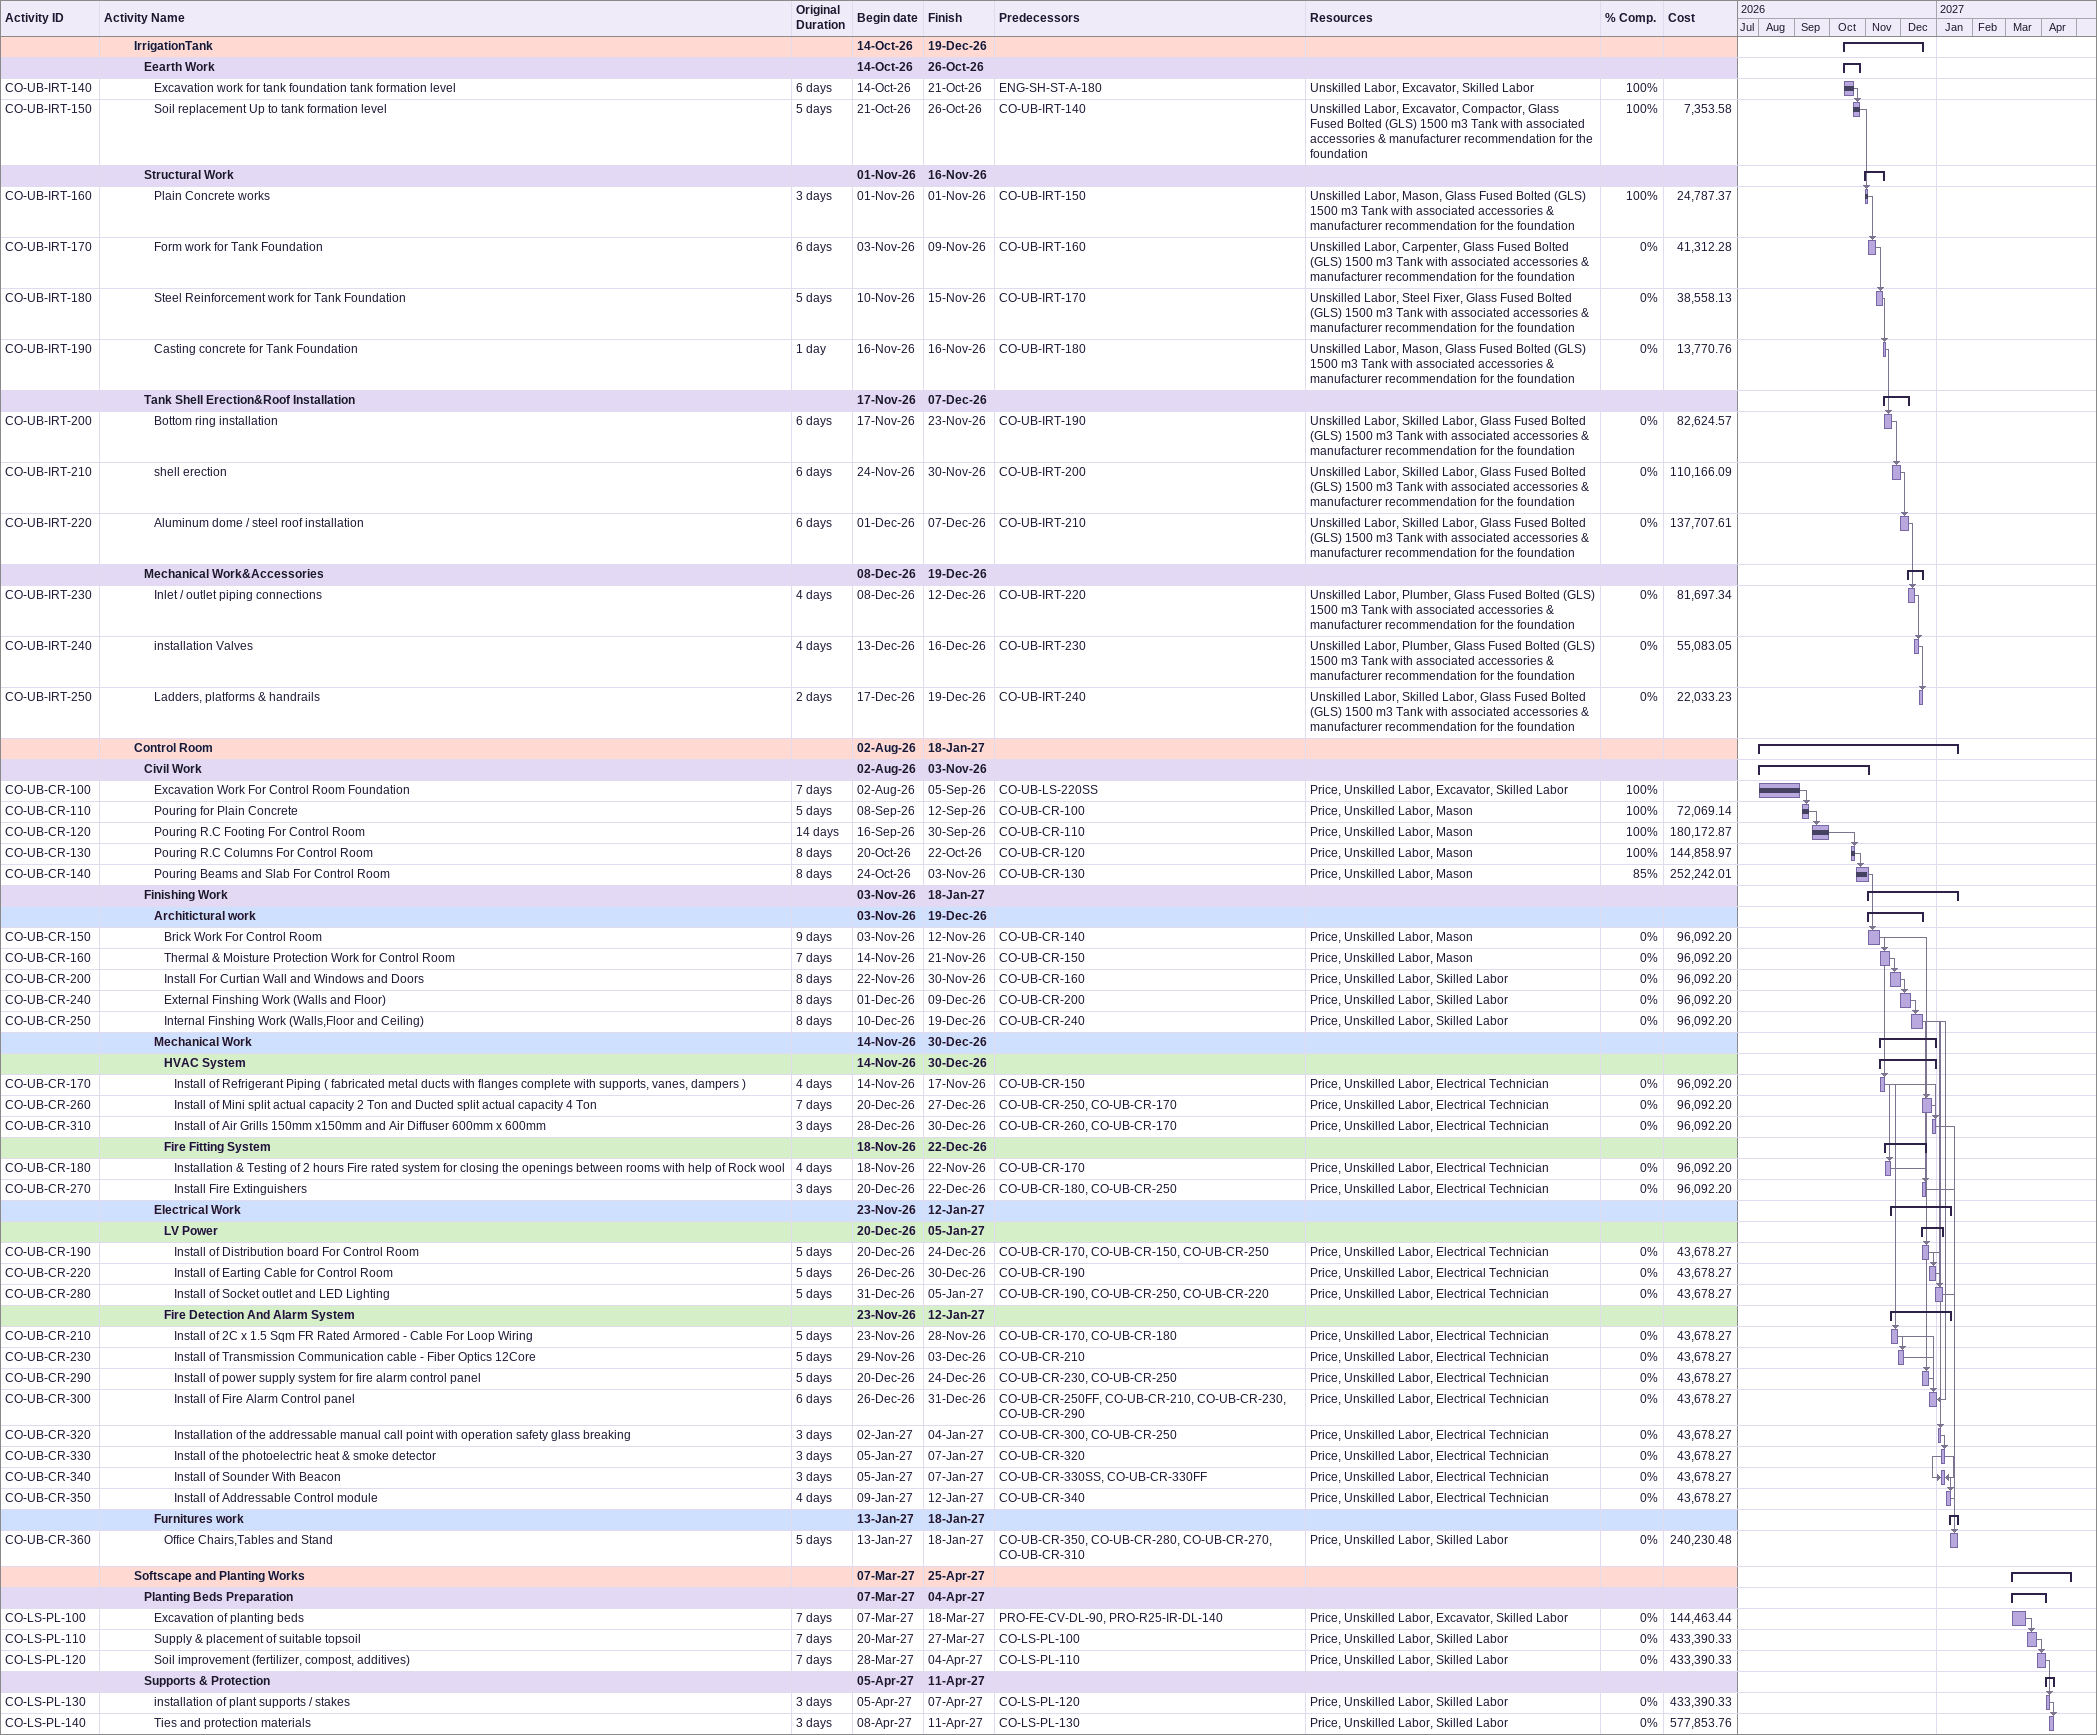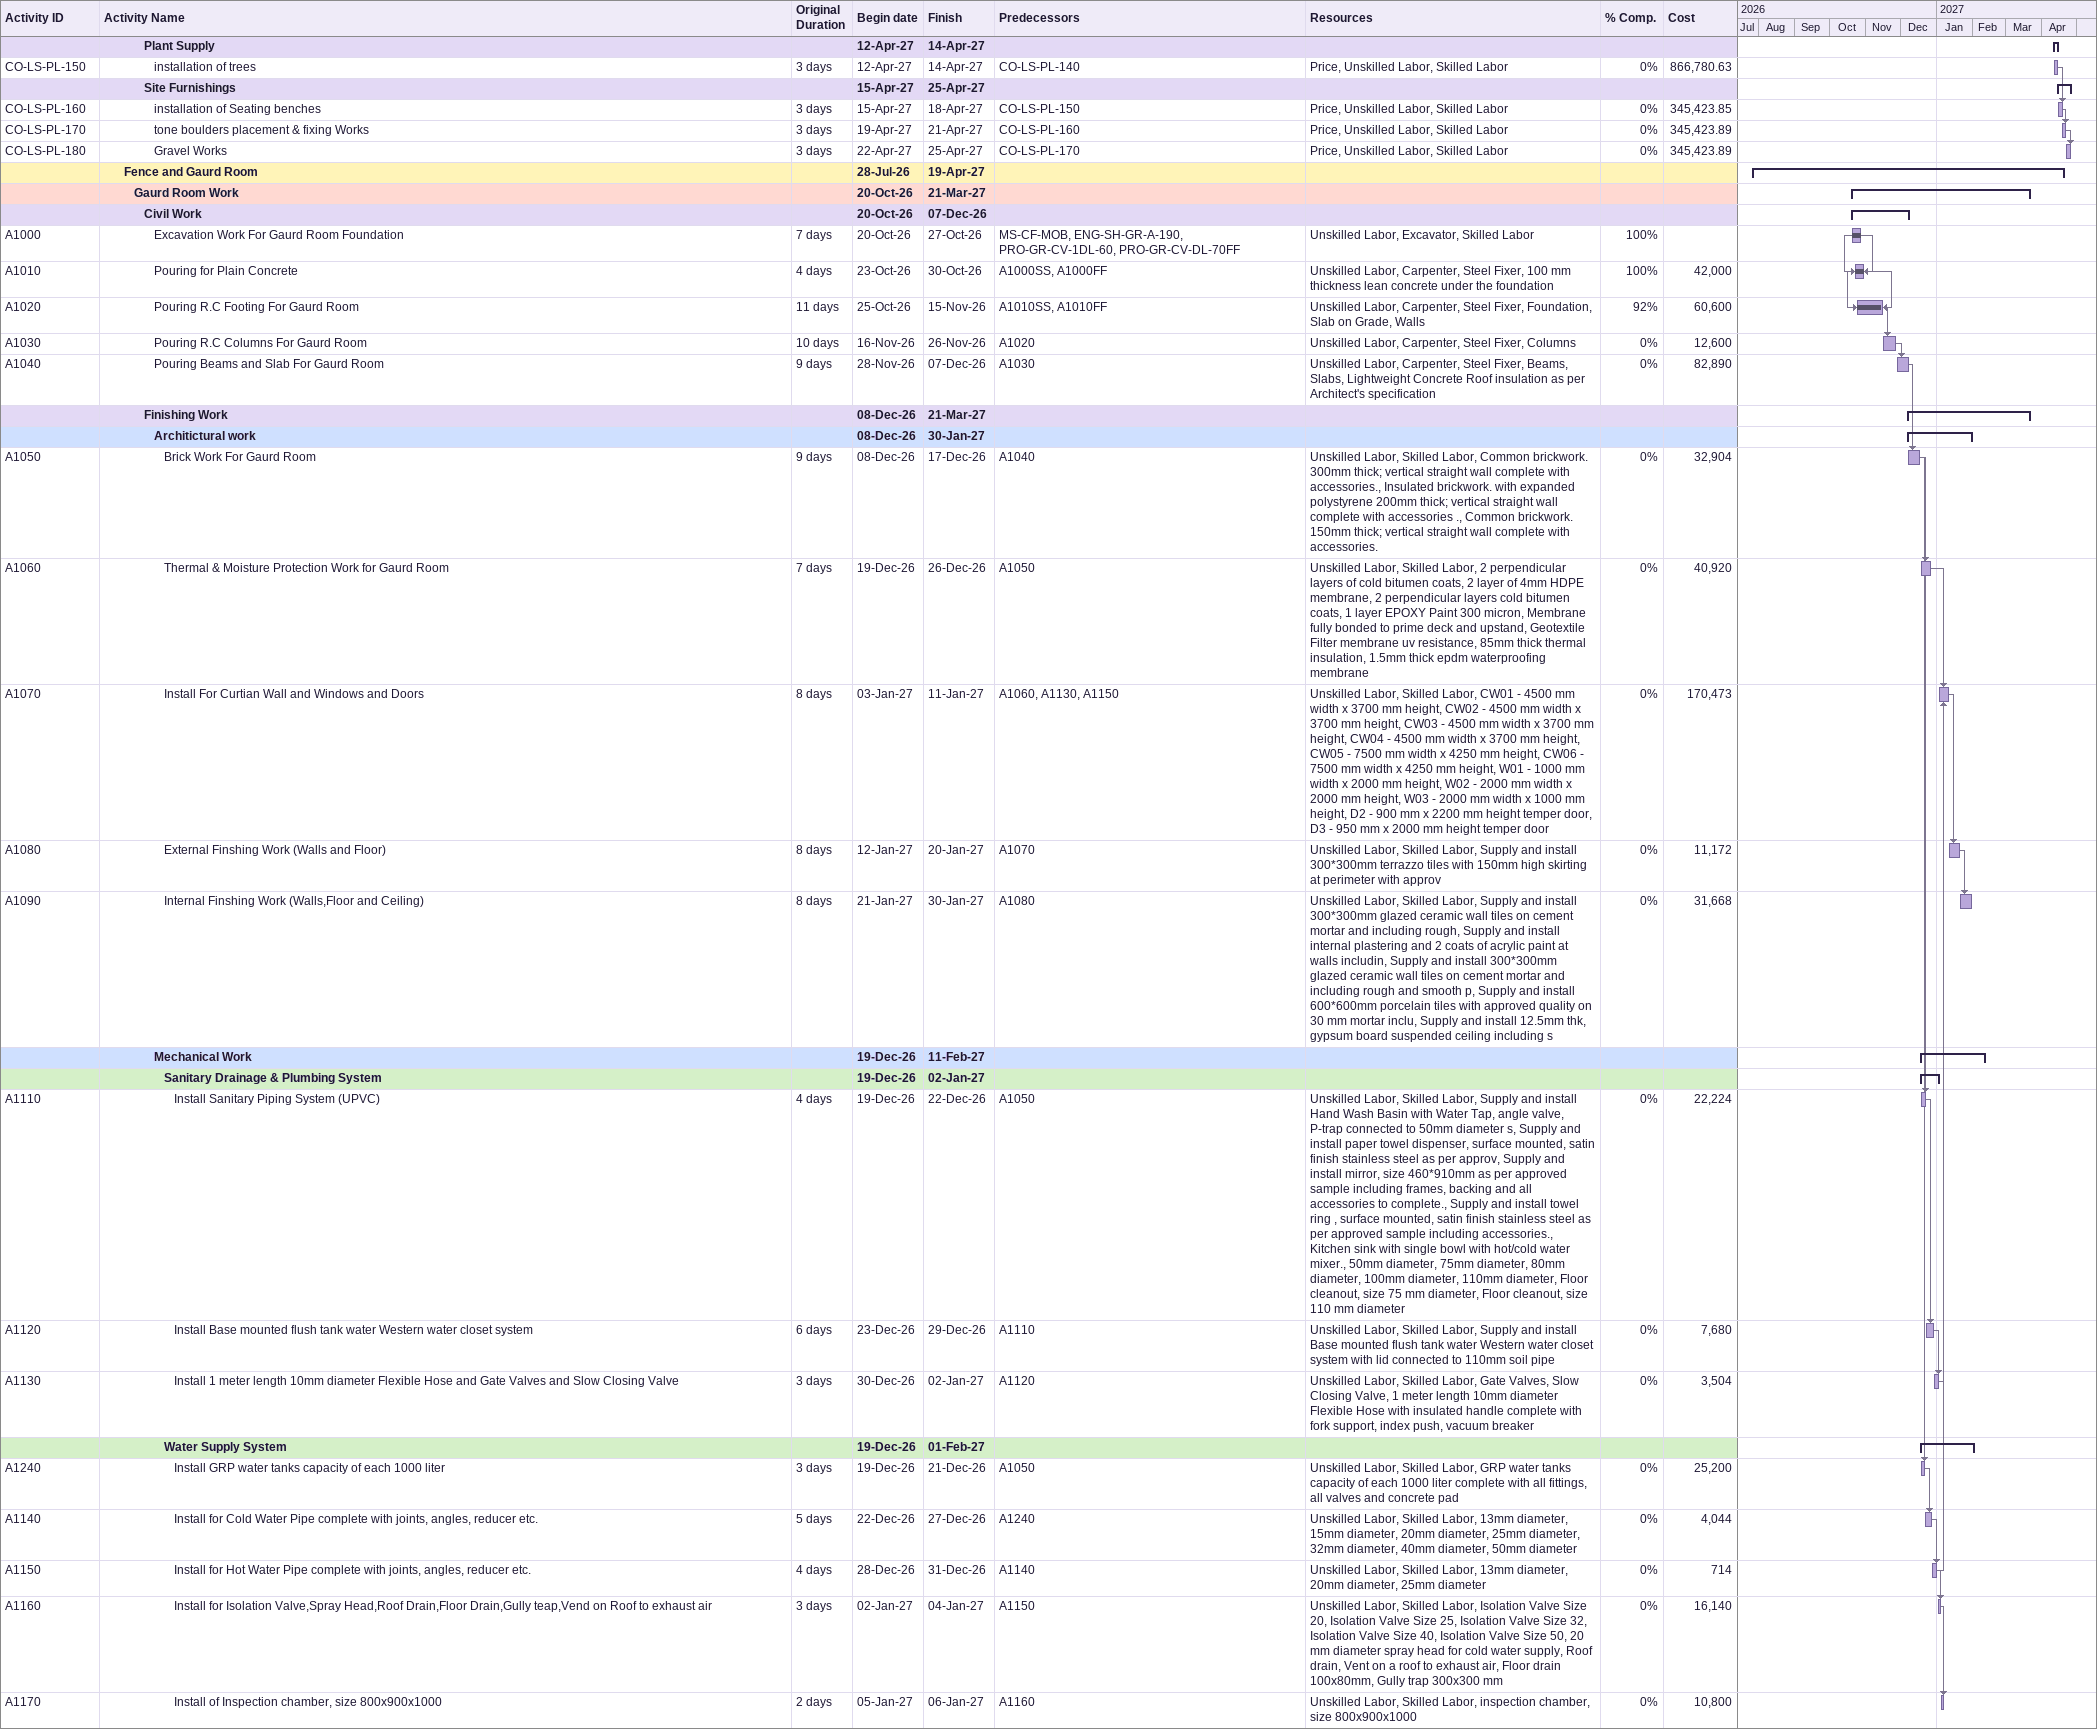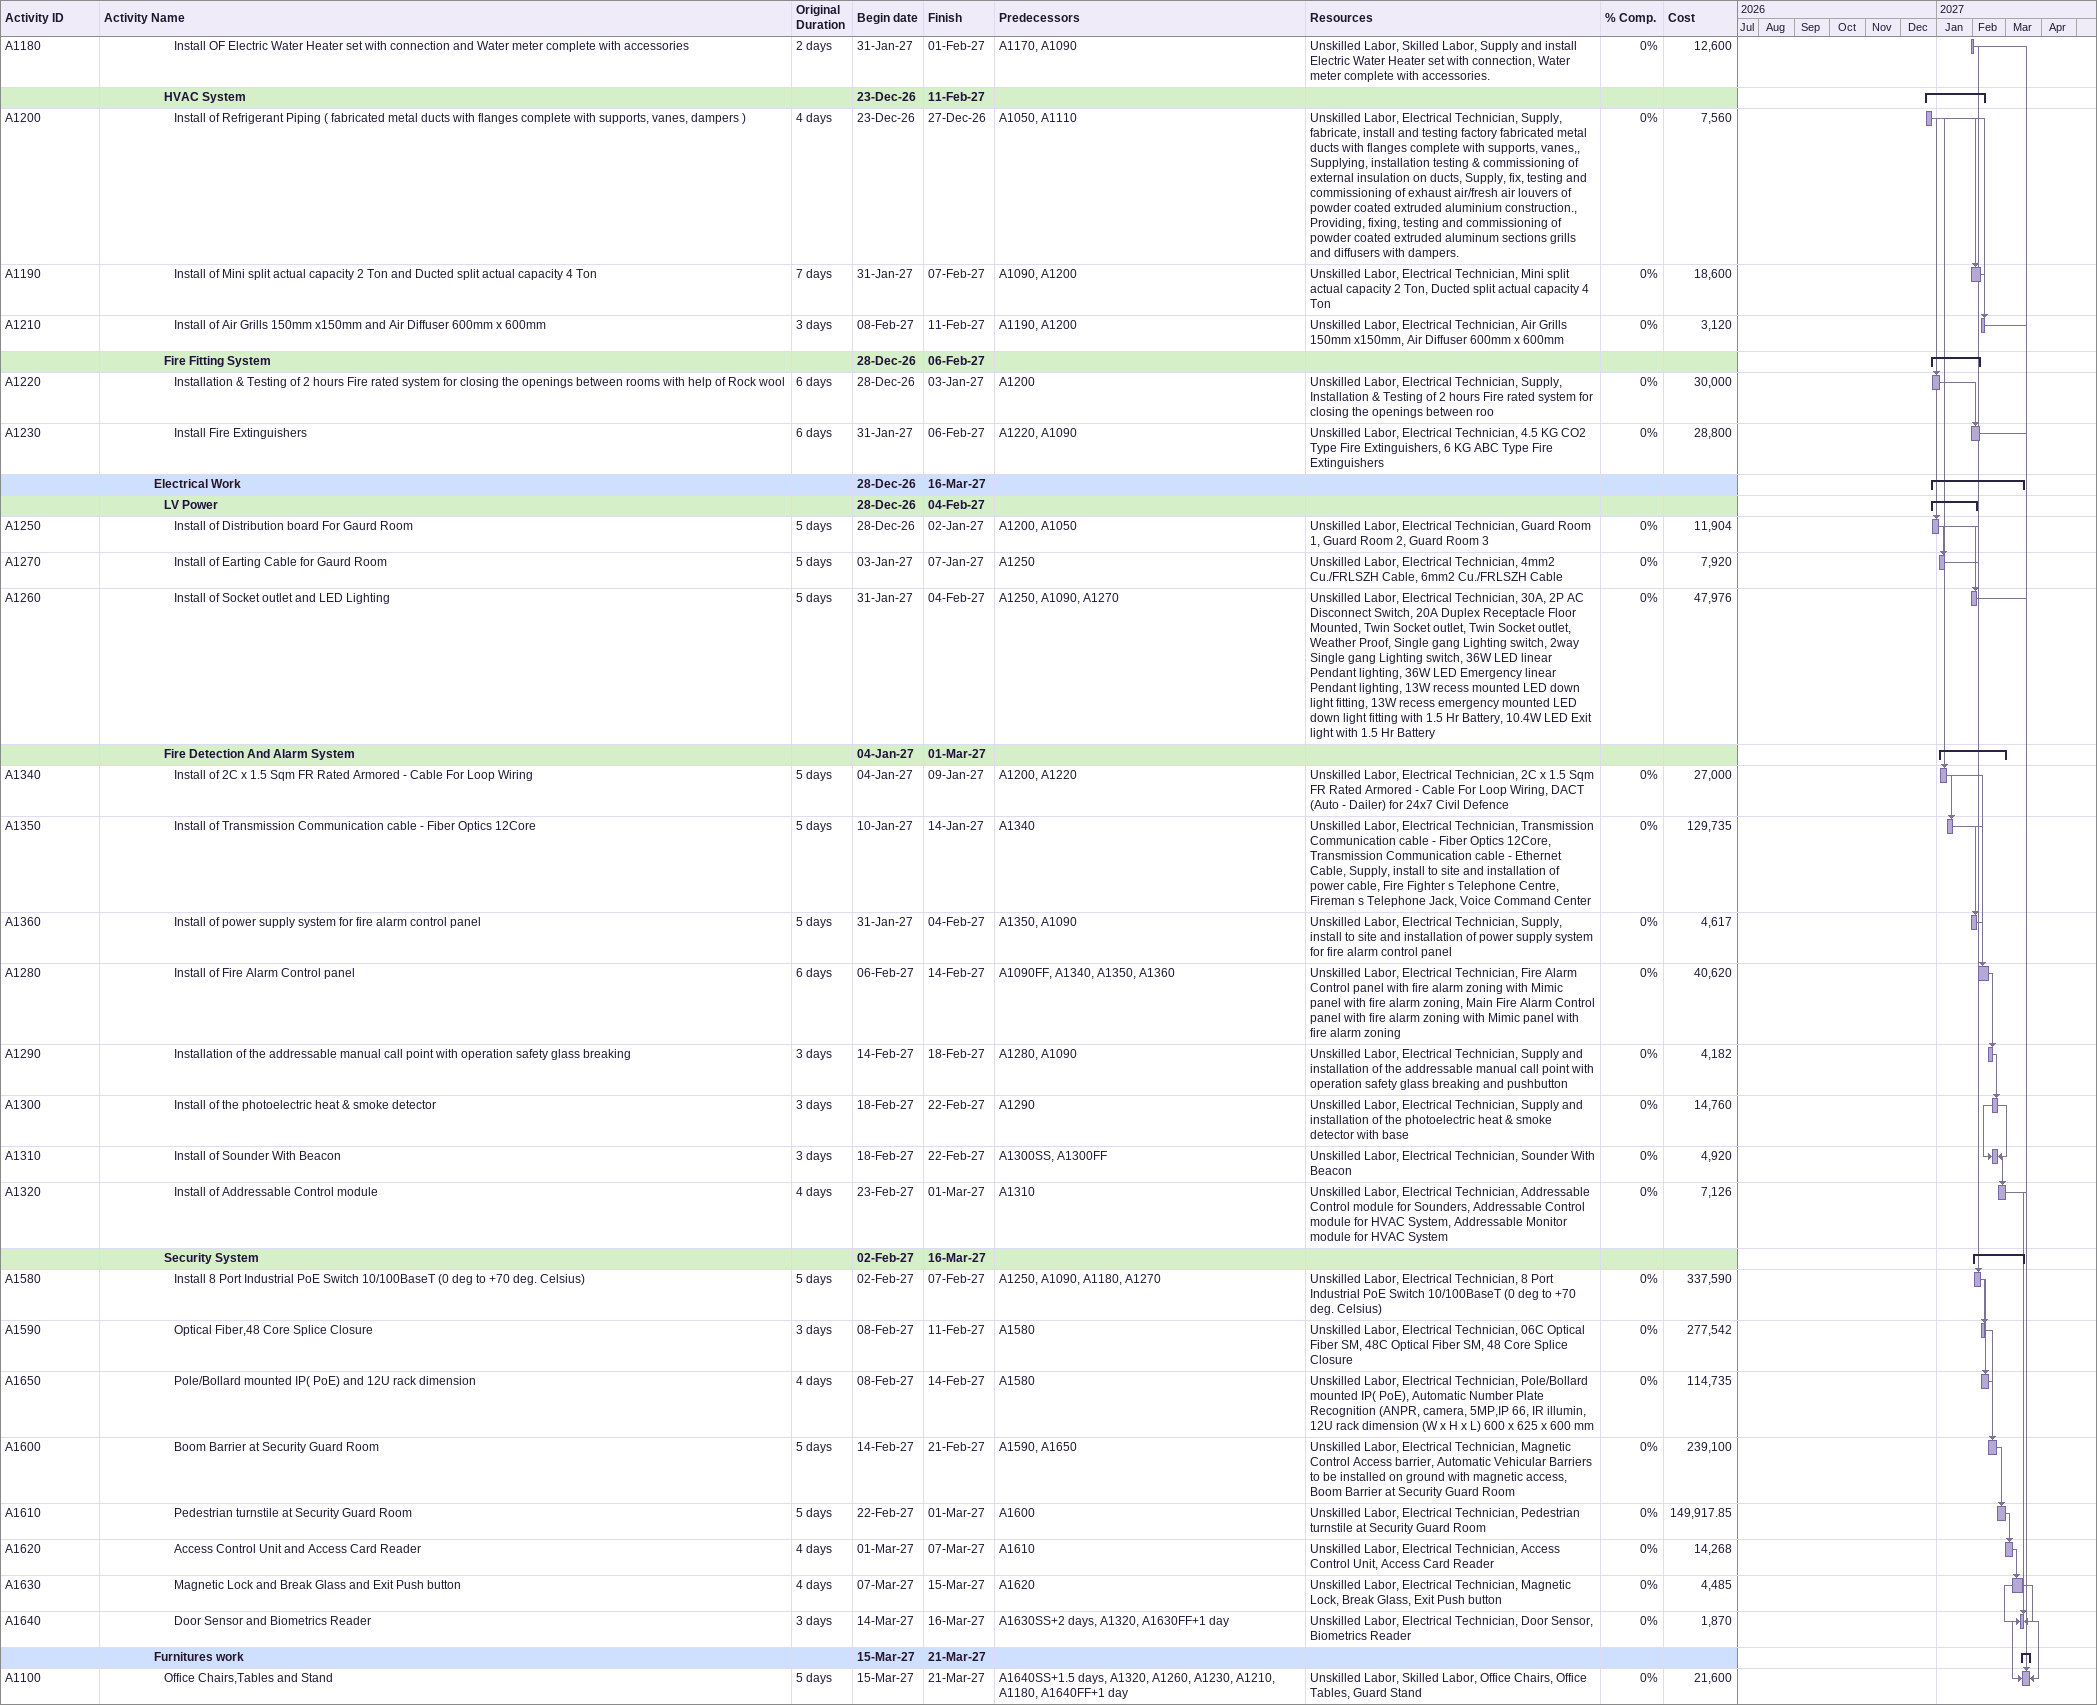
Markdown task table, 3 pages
| ID | Level | Task | Original duration | Start | Finish | Predecessors | Resources | % complete | Cost |
|---|---|---|---|---|---|---|---|---|---|
|  | 4 | **IrrigationTank** |  | 2026-10-14 | 2026-12-19 |  |  |  |  |
|  | 5 | **Eearth Work** |  | 2026-10-14 | 2026-10-26 |  |  |  |  |
| CO-UB-IRT-140 | 6 | Excavation work for tank foundation tank formation level | 6d | 2026-10-14 | 2026-10-21 | ENG-SH-ST-A-180 | Unskilled Labor, Excavator, Skilled Labor | 100 |  |
| CO-UB-IRT-150 | 6 | Soil replacement Up to tank formation level | 5d | 2026-10-21 | 2026-10-26 | CO-UB-IRT-140 | Unskilled Labor, Excavator, Compactor, Glass Fused Bolted (GLS) 1500 m3 Tank with associated accessories & manufacturer recommendation for the foundation | 100 | 7353.58 |
|  | 5 | **Structural Work** |  | 2026-11-01 | 2026-11-16 |  |  |  |  |
| CO-UB-IRT-160 | 6 | Plain Concrete works | 3d | 2026-11-01 | 2026-11-01 | CO-UB-IRT-150 | Unskilled Labor, Mason, Glass Fused Bolted (GLS) 1500 m3 Tank with associated accessories & manufacturer recommendation for the foundation | 100 | 24787.37 |
| CO-UB-IRT-170 | 6 | Form work for Tank Foundation | 6d | 2026-11-03 | 2026-11-09 | CO-UB-IRT-160 | Unskilled Labor, Carpenter, Glass Fused Bolted (GLS) 1500 m3 Tank with associated accessories & manufacturer recommendation for the foundation | 0 | 41312.28 |
| CO-UB-IRT-180 | 6 | Steel Reinforcement work for Tank Foundation | 5d | 2026-11-10 | 2026-11-15 | CO-UB-IRT-170 | Unskilled Labor, Steel Fixer, Glass Fused Bolted (GLS) 1500 m3 Tank with associated accessories & manufacturer recommendation for the foundation | 0 | 38558.13 |
| CO-UB-IRT-190 | 6 | Casting concrete for Tank Foundation | 1d | 2026-11-16 | 2026-11-16 | CO-UB-IRT-180 | Unskilled Labor, Mason, Glass Fused Bolted (GLS) 1500 m3 Tank with associated accessories & manufacturer recommendation for the foundation | 0 | 13770.76 |
|  | 5 | **Tank Shell Erection&Roof Installation** |  | 2026-11-17 | 2026-12-07 |  |  |  |  |
| CO-UB-IRT-200 | 6 | Bottom ring installation | 6d | 2026-11-17 | 2026-11-23 | CO-UB-IRT-190 | Unskilled Labor, Skilled Labor, Glass Fused Bolted (GLS) 1500 m3 Tank with associated accessories & manufacturer recommendation for the foundation | 0 | 82624.57 |
| CO-UB-IRT-210 | 6 | shell erection | 6d | 2026-11-24 | 2026-11-30 | CO-UB-IRT-200 | Unskilled Labor, Skilled Labor, Glass Fused Bolted (GLS) 1500 m3 Tank with associated accessories & manufacturer recommendation for the foundation | 0 | 110166.09 |
| CO-UB-IRT-220 | 6 | Aluminum dome / steel roof installation | 6d | 2026-12-01 | 2026-12-07 | CO-UB-IRT-210 | Unskilled Labor, Skilled Labor, Glass Fused Bolted (GLS) 1500 m3 Tank with associated accessories & manufacturer recommendation for the foundation | 0 | 137707.61 |
|  | 5 | **Mechanical Work&Accessories** |  | 2026-12-08 | 2026-12-19 |  |  |  |  |
| CO-UB-IRT-230 | 6 | Inlet / outlet piping connections | 4d | 2026-12-08 | 2026-12-12 | CO-UB-IRT-220 | Unskilled Labor, Plumber, Glass Fused Bolted (GLS) 1500 m3 Tank with associated accessories & manufacturer recommendation for the foundation | 0 | 81697.34 |
| CO-UB-IRT-240 | 6 | installation Valves | 4d | 2026-12-13 | 2026-12-16 | CO-UB-IRT-230 | Unskilled Labor, Plumber, Glass Fused Bolted (GLS) 1500 m3 Tank with associated accessories & manufacturer recommendation for the foundation | 0 | 55083.05 |
| CO-UB-IRT-250 | 6 | Ladders, platforms & handrails | 2d | 2026-12-17 | 2026-12-19 | CO-UB-IRT-240 | Unskilled Labor, Skilled Labor, Glass Fused Bolted (GLS) 1500 m3 Tank with associated accessories & manufacturer recommendation for the foundation | 0 | 22033.23 |
|  | 4 | **Control Room** |  | 2026-08-02 | 2027-01-18 |  |  |  |  |
|  | 5 | **Civil Work** |  | 2026-08-02 | 2026-11-03 |  |  |  |  |
| CO-UB-CR-100 | 6 | Excavation Work For Control Room Foundation | 7d | 2026-08-02 | 2026-09-05 | CO-UB-LS-220SS | Price, Unskilled Labor, Excavator, Skilled Labor | 100 |  |
| CO-UB-CR-110 | 6 | Pouring for Plain Concrete | 5d | 2026-09-08 | 2026-09-12 | CO-UB-CR-100 | Price, Unskilled Labor, Mason | 100 | 72069.14 |
| CO-UB-CR-120 | 6 | Pouring R.C Footing For Control Room | 14d | 2026-09-16 | 2026-09-30 | CO-UB-CR-110 | Price, Unskilled Labor, Mason | 100 | 180172.87 |
| CO-UB-CR-130 | 6 | Pouring R.C Columns For Control Room | 8d | 2026-10-20 | 2026-10-22 | CO-UB-CR-120 | Price, Unskilled Labor, Mason | 100 | 144858.97 |
| CO-UB-CR-140 | 6 | Pouring Beams and Slab For Control Room | 8d | 2026-10-24 | 2026-11-03 | CO-UB-CR-130 | Price, Unskilled Labor, Mason | 85 | 252242.01 |
|  | 5 | **Finishing Work** |  | 2026-11-03 | 2027-01-18 |  |  |  |  |
|  | 6 | **Architictural work** |  | 2026-11-03 | 2026-12-19 |  |  |  |  |
| CO-UB-CR-150 | 7 | Brick Work For Control Room | 9d | 2026-11-03 | 2026-11-12 | CO-UB-CR-140 | Price, Unskilled Labor, Mason | 0 | 96092.20 |
| CO-UB-CR-160 | 7 | Thermal & Moisture Protection Work for Control Room | 7d | 2026-11-14 | 2026-11-21 | CO-UB-CR-150 | Price, Unskilled Labor, Mason | 0 | 96092.20 |
| CO-UB-CR-200 | 7 | Install For Curtian Wall and Windows and Doors | 8d | 2026-11-22 | 2026-11-30 | CO-UB-CR-160 | Price, Unskilled Labor, Skilled Labor | 0 | 96092.20 |
| CO-UB-CR-240 | 7 | External Finshing Work (Walls and Floor) | 8d | 2026-12-01 | 2026-12-09 | CO-UB-CR-200 | Price, Unskilled Labor, Skilled Labor | 0 | 96092.20 |
| CO-UB-CR-250 | 7 | Internal Finshing Work (Walls,Floor and Ceiling) | 8d | 2026-12-10 | 2026-12-19 | CO-UB-CR-240 | Price, Unskilled Labor, Skilled Labor | 0 | 96092.20 |
|  | 6 | **Mechanical Work** |  | 2026-11-14 | 2026-12-30 |  |  |  |  |
|  | 7 | **HVAC System** |  | 2026-11-14 | 2026-12-30 |  |  |  |  |
| CO-UB-CR-170 | 8 | Install of Refrigerant Piping ( fabricated metal ducts with flanges complete with supports, vanes, dampers ) | 4d | 2026-11-14 | 2026-11-17 | CO-UB-CR-150 | Price, Unskilled Labor, Electrical Technician | 0 | 96092.20 |
| CO-UB-CR-260 | 8 | Install of Mini split actual capacity 2 Ton and Ducted split actual capacity 4 Ton | 7d | 2026-12-20 | 2026-12-27 | CO-UB-CR-250, CO-UB-CR-170 | Price, Unskilled Labor, Electrical Technician | 0 | 96092.20 |
| CO-UB-CR-310 | 8 | Install of Air Grills 150mm x150mm and Air Diffuser 600mm x 600mm | 3d | 2026-12-28 | 2026-12-30 | CO-UB-CR-260, CO-UB-CR-170 | Price, Unskilled Labor, Electrical Technician | 0 | 96092.20 |
|  | 7 | **Fire Fitting System** |  | 2026-11-18 | 2026-12-22 |  |  |  |  |
| CO-UB-CR-180 | 8 | Installation & Testing of 2 hours Fire rated system for closing the openings between rooms with help of Rock wool | 4d | 2026-11-18 | 2026-11-22 | CO-UB-CR-170 | Price, Unskilled Labor, Electrical Technician | 0 | 96092.20 |
| CO-UB-CR-270 | 8 | Install Fire Extinguishers | 3d | 2026-12-20 | 2026-12-22 | CO-UB-CR-180, CO-UB-CR-250 | Price, Unskilled Labor, Electrical Technician | 0 | 96092.20 |
|  | 6 | **Electrical Work** |  | 2026-11-23 | 2027-01-12 |  |  |  |  |
|  | 7 | **LV Power** |  | 2026-12-20 | 2027-01-05 |  |  |  |  |
| CO-UB-CR-190 | 8 | Install of Distribution board For Control Room | 5d | 2026-12-20 | 2026-12-24 | CO-UB-CR-170, CO-UB-CR-150, CO-UB-CR-250 | Price, Unskilled Labor, Electrical Technician | 0 | 43678.27 |
| CO-UB-CR-220 | 8 | Install of Earting Cable for Control Room | 5d | 2026-12-26 | 2026-12-30 | CO-UB-CR-190 | Price, Unskilled Labor, Electrical Technician | 0 | 43678.27 |
| CO-UB-CR-280 | 8 | Install of Socket outlet and LED Lighting | 5d | 2026-12-31 | 2027-01-05 | CO-UB-CR-190, CO-UB-CR-250, CO-UB-CR-220 | Price, Unskilled Labor, Electrical Technician | 0 | 43678.27 |
|  | 7 | **Fire Detection And Alarm System** |  | 2026-11-23 | 2027-01-12 |  |  |  |  |
| CO-UB-CR-210 | 8 | Install of 2C x 1.5 Sqm FR Rated Armored - Cable For Loop Wiring | 5d | 2026-11-23 | 2026-11-28 | CO-UB-CR-170, CO-UB-CR-180 | Price, Unskilled Labor, Electrical Technician | 0 | 43678.27 |
| CO-UB-CR-230 | 8 | Install of Transmission Communication cable - Fiber Optics 12Core | 5d | 2026-11-29 | 2026-12-03 | CO-UB-CR-210 | Price, Unskilled Labor, Electrical Technician | 0 | 43678.27 |
| CO-UB-CR-290 | 8 | Install of power supply system for fire alarm control panel | 5d | 2026-12-20 | 2026-12-24 | CO-UB-CR-230, CO-UB-CR-250 | Price, Unskilled Labor, Electrical Technician | 0 | 43678.27 |
| CO-UB-CR-300 | 8 | Install of Fire Alarm Control panel | 6d | 2026-12-26 | 2026-12-31 | CO-UB-CR-250FF, CO-UB-CR-210, CO-UB-CR-230, CO-UB-CR-290 | Price, Unskilled Labor, Electrical Technician | 0 | 43678.27 |
| CO-UB-CR-320 | 8 | Installation of the addressable manual call point with operation safety glass breaking | 3d | 2027-01-02 | 2027-01-04 | CO-UB-CR-300, CO-UB-CR-250 | Price, Unskilled Labor, Electrical Technician | 0 | 43678.27 |
| CO-UB-CR-330 | 8 | Install of the photoelectric heat & smoke detector | 3d | 2027-01-05 | 2027-01-07 | CO-UB-CR-320 | Price, Unskilled Labor, Electrical Technician | 0 | 43678.27 |
| CO-UB-CR-340 | 8 | Install of Sounder With Beacon | 3d | 2027-01-05 | 2027-01-07 | CO-UB-CR-330SS, CO-UB-CR-330FF | Price, Unskilled Labor, Electrical Technician | 0 | 43678.27 |
| CO-UB-CR-350 | 8 | Install of Addressable Control module | 4d | 2027-01-09 | 2027-01-12 | CO-UB-CR-340 | Price, Unskilled Labor, Electrical Technician | 0 | 43678.27 |
|  | 6 | **Furnitures work** |  | 2027-01-13 | 2027-01-18 |  |  |  |  |
| CO-UB-CR-360 | 7 | Office Chairs,Tables and Stand | 5d | 2027-01-13 | 2027-01-18 | CO-UB-CR-350, CO-UB-CR-280, CO-UB-CR-270, CO-UB-CR-310 | Price, Unskilled Labor, Skilled Labor | 0 | 240230.48 |
|  | 4 | **Softscape and Planting Works** |  | 2027-03-07 | 2027-04-25 |  |  |  |  |
|  | 5 | **Planting Beds Preparation** |  | 2027-03-07 | 2027-04-04 |  |  |  |  |
| CO-LS-PL-100 | 6 | Excavation of planting beds | 7d | 2027-03-07 | 2027-03-18 | PRO-FE-CV-DL-90, PRO-R25-IR-DL-140 | Price, Unskilled Labor, Excavator, Skilled Labor | 0 | 144463.44 |
| CO-LS-PL-110 | 6 | Supply & placement of suitable topsoil | 7d | 2027-03-20 | 2027-03-27 | CO-LS-PL-100 | Price, Unskilled Labor, Skilled Labor | 0 | 433390.33 |
| CO-LS-PL-120 | 6 | Soil improvement (fertilizer, compost, additives) | 7d | 2027-03-28 | 2027-04-04 | CO-LS-PL-110 | Price, Unskilled Labor, Skilled Labor | 0 | 433390.33 |
|  | 5 | **Supports & Protection** |  | 2027-04-05 | 2027-04-11 |  |  |  |  |
| CO-LS-PL-130 | 6 | installation of plant supports / stakes | 3d | 2027-04-05 | 2027-04-07 | CO-LS-PL-120 | Price, Unskilled Labor, Skilled Labor | 0 | 433390.33 |
| CO-LS-PL-140 | 6 | Ties and protection materials | 3d | 2027-04-08 | 2027-04-11 | CO-LS-PL-130 | Price, Unskilled Labor, Skilled Labor | 0 | 577853.76 |
|  | 5 | **Plant Supply** |  | 2027-04-12 | 2027-04-14 |  |  |  |  |
| CO-LS-PL-150 | 6 | installation of trees | 3d | 2027-04-12 | 2027-04-14 | CO-LS-PL-140 | Price, Unskilled Labor, Skilled Labor | 0 | 866780.63 |
|  | 5 | **Site Furnishings** |  | 2027-04-15 | 2027-04-25 |  |  |  |  |
| CO-LS-PL-160 | 6 | installation of Seating benches | 3d | 2027-04-15 | 2027-04-18 | CO-LS-PL-150 | Price, Unskilled Labor, Skilled Labor | 0 | 345423.85 |
| CO-LS-PL-170 | 6 | tone boulders placement & fixing Works | 3d | 2027-04-19 | 2027-04-21 | CO-LS-PL-160 | Price, Unskilled Labor, Skilled Labor | 0 | 345423.89 |
| CO-LS-PL-180 | 6 | Gravel Works | 3d | 2027-04-22 | 2027-04-25 | CO-LS-PL-170 | Price, Unskilled Labor, Skilled Labor | 0 | 345423.89 |
|  | 3 | **Fence and Gaurd Room** |  | 2026-07-28 | 2027-04-19 |  |  |  |  |
|  | 4 | **Gaurd Room Work** |  | 2026-10-20 | 2027-03-21 |  |  |  |  |
|  | 5 | **Civil Work** |  | 2026-10-20 | 2026-12-07 |  |  |  |  |
| A1000 | 6 | Excavation Work For Gaurd Room Foundation | 7d | 2026-10-20 | 2026-10-27 | MS-CF-MOB, ENG-SH-GR-A-190, PRO-GR-CV-1DL-60, PRO-GR-CV-DL-70FF | Unskilled Labor, Excavator, Skilled Labor | 100 |  |
| A1010 | 6 | Pouring for Plain Concrete | 4d | 2026-10-23 | 2026-10-30 | A1000SS, A1000FF | Unskilled Labor, Carpenter, Steel Fixer, 100 mm thickness lean concrete under the foundation | 100 | 42000 |
| A1020 | 6 | Pouring R.C Footing For Gaurd Room | 11d | 2026-10-25 | 2026-11-15 | A1010SS, A1010FF | Unskilled Labor, Carpenter, Steel Fixer, Foundation, Slab on Grade, Walls | 92 | 60600 |
| A1030 | 6 | Pouring R.C Columns For Gaurd Room | 10d | 2026-11-16 | 2026-11-26 | A1020 | Unskilled Labor, Carpenter, Steel Fixer, Columns | 0 | 12600 |
| A1040 | 6 | Pouring Beams and Slab For Gaurd Room | 9d | 2026-11-28 | 2026-12-07 | A1030 | Unskilled Labor, Carpenter, Steel Fixer, Beams, Slabs, Lightweight Concrete Roof insulation as per Architect's specification | 0 | 82890 |
|  | 5 | **Finishing Work** |  | 2026-12-08 | 2027-03-21 |  |  |  |  |
|  | 6 | **Architictural work** |  | 2026-12-08 | 2027-01-30 |  |  |  |  |
| A1050 | 7 | Brick Work For Gaurd Room | 9d | 2026-12-08 | 2026-12-17 | A1040 | Unskilled Labor, Skilled Labor, Common brickwork. 300mm thick; vertical straight wall complete with accessories., Insulated brickwork. with expanded polystyrene 200mm thick; vertical straight wall complete with accessories ., Common brickwork. 150mm thick; vertical straight wall complete with accessories. | 0 | 32904 |
| A1060 | 7 | Thermal & Moisture Protection Work for Gaurd Room | 7d | 2026-12-19 | 2026-12-26 | A1050 | Unskilled Labor, Skilled Labor, 2 perpendicular layers of cold bitumen coats, 2 layer of 4mm HDPE membrane, 2 perpendicular layers cold bitumen coats, 1 layer EPOXY Paint 300 micron, Membrane fully bonded to prime deck and upstand, Geotextile Filter membrane uv resistance, 85mm thick thermal insulation, 1.5mm thick epdm waterproofing membrane | 0 | 40920 |
| A1070 | 7 | Install For Curtian Wall and Windows and Doors | 8d | 2027-01-03 | 2027-01-11 | A1060, A1130, A1150 | Unskilled Labor, Skilled Labor, CW01 - 4500 mm width x 3700 mm height, CW02 - 4500 mm width x 3700 mm height, CW03 - 4500 mm width x 3700 mm height, CW04 - 4500 mm width x 3700 mm height, CW05 - 7500 mm width x 4250 mm height, CW06 - 7500 mm width x 4250 mm height, W01 - 1000 mm width x 2000 mm height, W02 - 2000 mm width x 2000 mm height, W03 - 2000 mm width x 1000 mm height, D2 - 900 mm x 2200 mm height temper door, D3 - 950 mm x 2000 mm height temper door | 0 | 170473 |
| A1080 | 7 | External Finshing Work (Walls and Floor) | 8d | 2027-01-12 | 2027-01-20 | A1070 | Unskilled Labor, Skilled Labor, Supply and install 300*300mm terrazzo tiles with 150mm high skirting at perimeter with approv | 0 | 11172 |
| A1090 | 7 | Internal Finshing Work (Walls,Floor and Ceiling) | 8d | 2027-01-21 | 2027-01-30 | A1080 | Unskilled Labor, Skilled Labor, Supply and install 300*300mm glazed ceramic wall tiles on cement mortar and including rough, Supply and install internal plastering and 2 coats of acrylic paint at walls includin, Supply and install 300*300mm glazed ceramic wall tiles on cement mortar and including rough and smooth p, Supply and install 600*600mm porcelain tiles with approved quality on 30 mm mortar inclu, Supply and install 12.5mm thk, gypsum board suspended ceiling including s | 0 | 31668 |
|  | 6 | **Mechanical Work** |  | 2026-12-19 | 2027-02-11 |  |  |  |  |
|  | 7 | **Sanitary Drainage & Plumbing System** |  | 2026-12-19 | 2027-01-02 |  |  |  |  |
| A1110 | 8 | Install Sanitary Piping System (UPVC) | 4d | 2026-12-19 | 2026-12-22 | A1050 | Unskilled Labor, Skilled Labor, Supply and install Hand Wash Basin with Water Tap, angle valve, P-trap connected to 50mm diameter s, Supply and install paper towel dispenser, surface mounted, satin finish stainless steel as per approv, Supply and install mirror, size 460*910mm as per approved sample including frames, backing and all accessories to complete., Supply and install towel ring , surface mounted, satin finish stainless steel as per approved sample including accessories., Kitchen sink with single bowl with hot/cold water mixer., 50mm diameter, 75mm diameter, 80mm diameter, 100mm diameter, 110mm diameter, Floor cleanout, size 75 mm diameter, Floor cleanout, size 110 mm diameter | 0 | 22224 |
| A1120 | 8 | Install Base mounted flush tank water Western water closet system | 6d | 2026-12-23 | 2026-12-29 | A1110 | Unskilled Labor, Skilled Labor, Supply and install Base mounted flush tank water Western water closet system with lid connected to 110mm soil pipe | 0 | 7680 |
| A1130 | 8 | Install 1 meter length 10mm diameter Flexible Hose and Gate Valves and Slow Closing Valve | 3d | 2026-12-30 | 2027-01-02 | A1120 | Unskilled Labor, Skilled Labor, Gate Valves, Slow Closing Valve, 1 meter length 10mm diameter Flexible Hose with insulated handle complete with fork support, index push, vacuum breaker | 0 | 3504 |
|  | 7 | **Water Supply System** |  | 2026-12-19 | 2027-02-01 |  |  |  |  |
| A1240 | 8 | Install GRP water tanks capacity of each 1000 liter | 3d | 2026-12-19 | 2026-12-21 | A1050 | Unskilled Labor, Skilled Labor, GRP water tanks capacity of each 1000 liter complete with all fittings, all valves and concrete pad | 0 | 25200 |
| A1140 | 8 | Install for Cold Water Pipe complete with joints, angles, reducer etc. | 5d | 2026-12-22 | 2026-12-27 | A1240 | Unskilled Labor, Skilled Labor, 13mm diameter, 15mm diameter, 20mm diameter, 25mm diameter, 32mm diameter, 40mm diameter, 50mm diameter | 0 | 4044 |
| A1150 | 8 | Install for Hot Water Pipe complete with joints, angles, reducer etc. | 4d | 2026-12-28 | 2026-12-31 | A1140 | Unskilled Labor, Skilled Labor, 13mm diameter, 20mm diameter, 25mm diameter | 0 | 714 |
| A1160 | 8 | Install for Isolation Valve,Spray Head,Roof Drain,Floor Drain,Gully teap,Vend on Roof to exhaust air | 3d | 2027-01-02 | 2027-01-04 | A1150 | Unskilled Labor, Skilled Labor, Isolation Valve Size 20, Isolation Valve Size 25, Isolation Valve Size 32, Isolation Valve Size 40, Isolation Valve Size 50, 20 mm diameter spray head for cold water supply, Roof drain, Vent on a roof to exhaust air, Floor drain 100x80mm, Gully trap 300x300 mm | 0 | 16140 |
| A1170 | 8 | Install of Inspection chamber, size 800x900x1000 | 2d | 2027-01-05 | 2027-01-06 | A1160 | Unskilled Labor, Skilled Labor, inspection chamber, size 800x900x1000 | 0 | 10800 |
| A1180 | 8 | Install OF Electric Water Heater set with connection and Water meter complete with accessories | 2d | 2027-01-31 | 2027-02-01 | A1170, A1090 | Unskilled Labor, Skilled Labor, Supply and install Electric Water Heater set with connection, Water meter complete with accessories. | 0 | 12600 |
|  | 7 | **HVAC System** |  | 2026-12-23 | 2027-02-11 |  |  |  |  |
| A1200 | 8 | Install of Refrigerant Piping ( fabricated metal ducts with flanges complete with supports, vanes, dampers ) | 4d | 2026-12-23 | 2026-12-27 | A1050, A1110 | Unskilled Labor, Electrical Technician, Supply, fabricate, install and testing factory fabricated metal ducts with flanges complete with supports, vanes,, Supplying, installation testing & commissioning of external insulation on ducts, Supply, fix, testing and commissioning of exhaust air/fresh air louvers of powder coated extruded aluminium construction., Providing, fixing, testing and commissioning of powder coated extruded aluminum sections grills and diffusers with dampers. | 0 | 7560 |
| A1190 | 8 | Install of Mini split actual capacity 2 Ton and Ducted split actual capacity 4 Ton | 7d | 2027-01-31 | 2027-02-07 | A1090, A1200 | Unskilled Labor, Electrical Technician, Mini split actual capacity 2 Ton, Ducted split actual capacity 4 Ton | 0 | 18600 |
| A1210 | 8 | Install of Air Grills 150mm x150mm and Air Diffuser 600mm x 600mm | 3d | 2027-02-08 | 2027-02-11 | A1190, A1200 | Unskilled Labor, Electrical Technician, Air Grills 150mm x150mm, Air Diffuser 600mm x 600mm | 0 | 3120 |
|  | 7 | **Fire Fitting System** |  | 2026-12-28 | 2027-02-06 |  |  |  |  |
| A1220 | 8 | Installation & Testing of 2 hours Fire rated system for closing the openings between rooms with help of Rock wool | 6d | 2026-12-28 | 2027-01-03 | A1200 | Unskilled Labor, Electrical Technician, Supply, Installation & Testing of 2 hours Fire rated system for closing the openings between roo | 0 | 30000 |
| A1230 | 8 | Install Fire Extinguishers | 6d | 2027-01-31 | 2027-02-06 | A1220, A1090 | Unskilled Labor, Electrical Technician, 4.5 KG CO2 Type Fire Extinguishers, 6 KG ABC Type Fire Extinguishers | 0 | 28800 |
|  | 6 | **Electrical Work** |  | 2026-12-28 | 2027-03-16 |  |  |  |  |
|  | 7 | **LV Power** |  | 2026-12-28 | 2027-02-04 |  |  |  |  |
| A1250 | 8 | Install of Distribution board For Gaurd Room | 5d | 2026-12-28 | 2027-01-02 | A1200, A1050 | Unskilled Labor, Electrical Technician, Guard Room 1, Guard Room 2, Guard Room 3 | 0 | 11904 |
| A1270 | 8 | Install of Earting Cable for Gaurd Room | 5d | 2027-01-03 | 2027-01-07 | A1250 | Unskilled Labor, Electrical Technician, 4mm2 Cu./FRLSZH Cable, 6mm2 Cu./FRLSZH Cable | 0 | 7920 |
| A1260 | 8 | Install of Socket outlet and LED Lighting | 5d | 2027-01-31 | 2027-02-04 | A1250, A1090, A1270 | Unskilled Labor, Electrical Technician, 30A, 2P AC Disconnect Switch, 20A Duplex Receptacle Floor Mounted, Twin Socket outlet, Twin Socket outlet, Weather Proof, Single gang Lighting switch, 2way Single gang Lighting switch, 36W LED linear Pendant lighting, 36W LED Emergency linear Pendant lighting, 13W recess mounted LED down light fitting, 13W recess emergency mounted LED down light fitting with 1.5 Hr Battery, 10.4W LED Exit light with 1.5 Hr Battery | 0 | 47976 |
|  | 7 | **Fire Detection And Alarm System** |  | 2027-01-04 | 2027-03-01 |  |  |  |  |
| A1340 | 8 | Install of 2C x 1.5 Sqm FR Rated Armored - Cable For Loop Wiring | 5d | 2027-01-04 | 2027-01-09 | A1200, A1220 | Unskilled Labor, Electrical Technician, 2C x 1.5 Sqm FR Rated Armored - Cable For Loop Wiring, DACT (Auto - Dailer) for 24x7 Civil Defence | 0 | 27000 |
| A1350 | 8 | Install of Transmission Communication cable - Fiber Optics 12Core | 5d | 2027-01-10 | 2027-01-14 | A1340 | Unskilled Labor, Electrical Technician, Transmission Communication cable - Fiber Optics 12Core, Transmission Communication cable - Ethernet Cable, Supply, install to site and installation of power cable, Fire Fighter s Telephone Centre, Fireman s Telephone Jack, Voice Command Center | 0 | 129735 |
| A1360 | 8 | Install of power supply system for fire alarm control panel | 5d | 2027-01-31 | 2027-02-04 | A1350, A1090 | Unskilled Labor, Electrical Technician, Supply, install to site and installation of power supply system for fire alarm control panel | 0 | 4617 |
| A1280 | 8 | Install of Fire Alarm Control panel | 6d | 2027-02-06 | 2027-02-14 | A1090FF, A1340, A1350, A1360 | Unskilled Labor, Electrical Technician, Fire Alarm Control panel with fire alarm zoning with Mimic panel with fire alarm zoning, Main Fire Alarm Control panel with fire alarm zoning with Mimic panel with fire alarm zoning | 0 | 40620 |
| A1290 | 8 | Installation of the addressable manual call point with operation safety glass breaking | 3d | 2027-02-14 | 2027-02-18 | A1280, A1090 | Unskilled Labor, Electrical Technician, Supply and installation of the addressable manual call point with operation safety glass breaking and pushbutton | 0 | 4182 |
| A1300 | 8 | Install of the photoelectric heat & smoke detector | 3d | 2027-02-18 | 2027-02-22 | A1290 | Unskilled Labor, Electrical Technician, Supply and installation of the photoelectric heat & smoke detector with base | 0 | 14760 |
| A1310 | 8 | Install of Sounder With Beacon | 3d | 2027-02-18 | 2027-02-22 | A1300SS, A1300FF | Unskilled Labor, Electrical Technician, Sounder With Beacon | 0 | 4920 |
| A1320 | 8 | Install of Addressable Control module | 4d | 2027-02-23 | 2027-03-01 | A1310 | Unskilled Labor, Electrical Technician, Addressable Control module for Sounders, Addressable Control module for HVAC System, Addressable Monitor module for HVAC System | 0 | 7126 |
|  | 7 | **Security System** |  | 2027-02-02 | 2027-03-16 |  |  |  |  |
| A1580 | 8 | Install 8 Port Industrial PoE Switch 10/100BaseT (0 deg to +70 deg. Celsius) | 5d | 2027-02-02 | 2027-02-07 | A1250, A1090, A1180, A1270 | Unskilled Labor, Electrical Technician, 8 Port Industrial PoE Switch 10/100BaseT (0 deg to +70 deg. Celsius) | 0 | 337590 |
| A1590 | 8 | Optical Fiber,48 Core Splice Closure | 3d | 2027-02-08 | 2027-02-11 | A1580 | Unskilled Labor, Electrical Technician, 06C Optical Fiber SM, 48C Optical Fiber SM, 48 Core Splice Closure | 0 | 277542 |
| A1650 | 8 | Pole/Bollard mounted IP( PoE) and 12U rack dimension | 4d | 2027-02-08 | 2027-02-14 | A1580 | Unskilled Labor, Electrical Technician, Pole/Bollard mounted IP( PoE), Automatic Number Plate Recognition (ANPR, camera, 5MP,IP 66, IR illumin, 12U rack dimension (W x H x L) 600 x 625 x 600 mm | 0 | 114735 |
| A1600 | 8 | Boom Barrier at Security Guard Room | 5d | 2027-02-14 | 2027-02-21 | A1590, A1650 | Unskilled Labor, Electrical Technician, Magnetic Control Access barrier, Automatic Vehicular Barriers to be installed on ground with magnetic access, Boom Barrier at Security Guard Room | 0 | 239100 |
| A1610 | 8 | Pedestrian turnstile at Security Guard Room | 5d | 2027-02-22 | 2027-03-01 | A1600 | Unskilled Labor, Electrical Technician, Pedestrian turnstile at Security Guard Room | 0 | 149917.85 |
| A1620 | 8 | Access Control Unit and Access Card Reader | 4d | 2027-03-01 | 2027-03-07 | A1610 | Unskilled Labor, Electrical Technician, Access Control Unit, Access Card Reader | 0 | 14268 |
| A1630 | 8 | Magnetic Lock and Break Glass and Exit Push button | 4d | 2027-03-07 | 2027-03-15 | A1620 | Unskilled Labor, Electrical Technician, Magnetic Lock, Break Glass, Exit Push button | 0 | 4485 |
| A1640 | 8 | Door Sensor and Biometrics Reader | 3d | 2027-03-14 | 2027-03-16 | A1630SS+2d, A1320, A1630FF+1d | Unskilled Labor, Electrical Technician, Door Sensor, Biometrics Reader | 0 | 1870 |
|  | 6 | **Furnitures work** |  | 2027-03-15 | 2027-03-21 |  |  |  |  |
| A1100 | 7 | Office Chairs,Tables and Stand | 5d | 2027-03-15 | 2027-03-21 | A1640SS+1.5d, A1320, A1260, A1230, A1210, A1180, A1640FF+1d | Unskilled Labor, Skilled Labor, Office Chairs, Office Tables, Guard Stand | 0 | 21600 |
